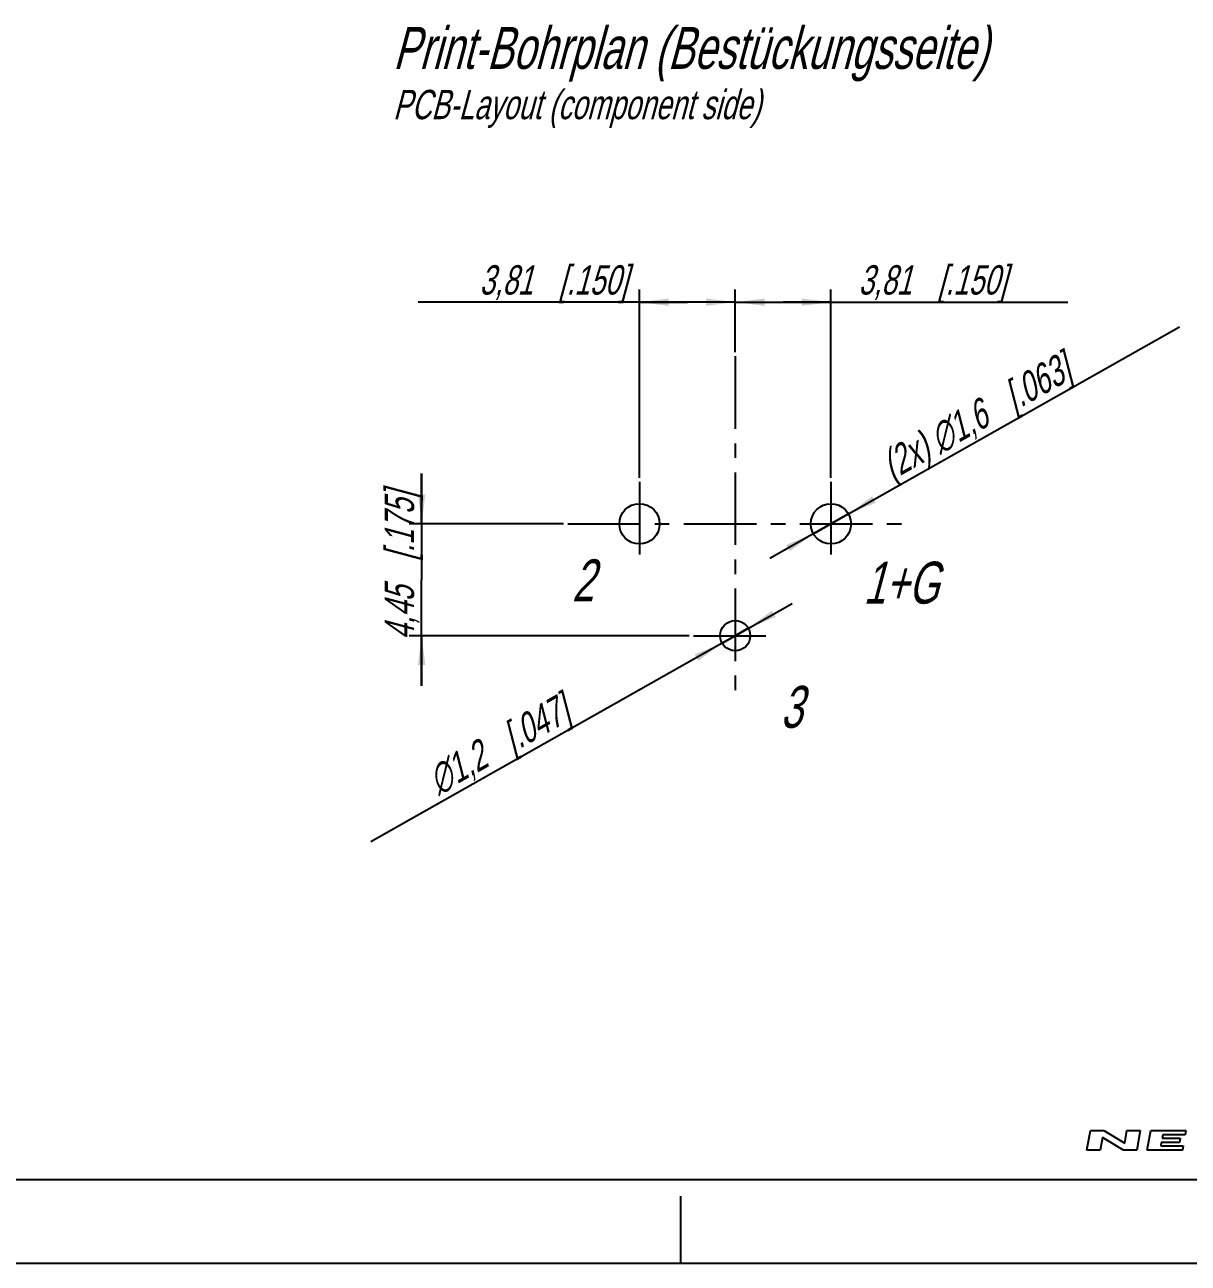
# Model space of a CAD drawing. Header units: millimetres. Extents: x 0 to 420, y 0 to 297.
# Drawn here: x 151.7 to 290.6, y 0 to 147.8 of the extents above; entities that cross this region are included whole.
import ezdxf

# ---------------------------------------------------------------- set-up
doc = ezdxf.new("R2010")
doc.units = ezdxf.units.MM
doc.header["$LTSCALE"] = 23.1
doc.linetypes.add('CENTER', pattern=[0.6, 0.375, -0.075, 0.075, -0.075])
doc.layers.get('0').update_dxf_attribs({"linetype": 'CONTINUOUS'})
doc.layers.add('DEFAULT_1', color=7, linetype='CENTER')
doc.layers.add('ZEICHNUNGSBEMASSUNGEN', color=7, linetype='CONTINUOUS')
doc.styles.get("Standard").update_dxf_attribs({"font": 'txt', "width": 0.7})
doc.styles.add('TEXTSTYLE_3', font='gdt', dxfattribs={"width": 0.7})
doc.dimstyles.new('DIMSTYLE_3', dxfattribs={"dimtxt": 3.5, "dimasz": 3.5, "dimexe": 0.18, "dimexo": 0.0625, "dimgap": 0.09, "dimtad": 1, "dimdec": 4, "dimlfac": 0.333333, "dimdsep": 46, "dimtxsty": 'STANDARD', "dimblk": '_FILLED', "dimblk1": '_FILLED', "dimblk2": '_FILLED', "dimcen": 0.09, "dimclrt": 5, "dimadec": 0, "dimazin": 0, "dimtp": 0.1, "dimtm": 0.1, "dimtfac": 1, "dimtdec": 4, "dimtofl": 0, "dimtmove": 0, "dimatfit": 3, "dimldrblk": '_FILLED', "dimfxl": 1, "dimtolj": 1, "dimarcsym": 0})
doc.dimstyles.new('DIMSTYLE_4', dxfattribs={"dimtxt": 3.5, "dimasz": 3.5, "dimexe": 0.18, "dimexo": 0.0625, "dimgap": 0.09, "dimtad": 1, "dimdec": 4, "dimlfac": 0.333333, "dimdsep": 46, "dimtxsty": 'STANDARD', "dimblk": '_FILLED', "dimblk1": '_FILLED', "dimblk2": '_FILLED', "dimcen": 0.09, "dimclrt": 5, "dimadec": 0, "dimazin": 0, "dimtp": 0.1, "dimtm": 0.1, "dimtfac": 1, "dimtdec": 4, "dimtofl": 0, "dimtmove": 0, "dimatfit": 3, "dimldrblk": '_FILLED', "dimfxl": 1, "dimtolj": 1, "dimarcsym": 0})

# ---------------------------------------------------------------- blocks, each defined once
blk = doc.blocks.new('_FILLED')
at = {"color": 0, "linetype": 'BYBLOCK'}
blk.add_solid([(0, 0), (-1, 0.125), (-1, -0.125)], dxfattribs=at)
blk = doc.blocks.new('*D4')
at = {"layer": 'ZEICHNUNGSBEMASSUNGEN', "color": 2, "linetype": 'CONTINUOUS'}
for p, q in [((225.08, 93.75), (225.08, 116.21)), ((236.51, 108.75), (236.51, 116.21)), ((230.79, 114.71), (198.66, 114.71)), ((225.08, 114.71), (230.79, 114.71)), ((236.51, 114.71), (230.79, 114.71))]:
    blk.add_line(p, q, dxfattribs=at)
at = {"layer": 'ZEICHNUNGSBEMASSUNGEN', "color": 2, "linetype": 'CONTINUOUS', "xscale": 3.5, "yscale": 3.5, "zscale": 3.5, "rotation": 180}
blk.add_blockref('_FILLED', (225.08, 114.71), dxfattribs=at)
at = {"layer": 'ZEICHNUNGSBEMASSUNGEN', "color": 2, "linetype": 'CONTINUOUS', "xscale": 3.5, "yscale": 3.5, "zscale": 3.5}
blk.add_blockref('_FILLED', (236.51, 114.71), dxfattribs=at)
at = {"layer": 'ZEICHNUNGSBEMASSUNGEN', "color": 5, "linetype": 'CONTINUOUS', "insert": (223.66, 119.12), "char_height": 3.5, "width": 25, "attachment_point": 3, "line_spacing_factor": 0.9}
blk.add_mtext('\\Q15.0;3,81{\\Ftxt.shx;\\W1.000000;\\H3.500000; }[.150]', dxfattribs=at)
blk = doc.blocks.new('*D5')
at = {"layer": 'ZEICHNUNGSBEMASSUNGEN', "color": 2, "linetype": 'CONTINUOUS'}
for p, q in [((236.51, 108.75), (236.51, 116.21)), ((247.94, 93.75), (247.94, 116.21)), ((236.51, 114.71), (242.22, 114.71)), ((247.94, 114.71), (242.22, 114.71)), ((242.22, 114.71), (276.21, 114.71))]:
    blk.add_line(p, q, dxfattribs=at)
at = {"layer": 'ZEICHNUNGSBEMASSUNGEN', "color": 2, "linetype": 'CONTINUOUS', "xscale": 3.5, "yscale": 3.5, "zscale": 3.5, "rotation": 180}
blk.add_blockref('_FILLED', (236.51, 114.71), dxfattribs=at)
at = {"layer": 'ZEICHNUNGSBEMASSUNGEN', "color": 2, "linetype": 'CONTINUOUS', "xscale": 3.5, "yscale": 3.5, "zscale": 3.5}
blk.add_blockref('_FILLED', (247.94, 114.71), dxfattribs=at)
at = {"layer": 'ZEICHNUNGSBEMASSUNGEN', "color": 5, "linetype": 'CONTINUOUS', "insert": (251.21, 119.12), "char_height": 3.5, "width": 25, "attachment_point": 1, "line_spacing_factor": 0.9}
blk.add_mtext('\\Q15.0;3,81{\\Ftxt.shx;\\W1.000000;\\H3.500000; }[.150]', dxfattribs=at)
blk = doc.blocks.new('*D6')
at = {"layer": 'ZEICHNUNGSBEMASSUNGEN', "color": 2, "linetype": 'CONTINUOUS'}
for p, q in [((199.07, 88.25), (199.07, 94.25)), ((199.07, 94.25), (199.07, 81.58)), ((216.01, 88.25), (197.57, 88.25)), ((199.07, 68.9), (199.07, 81.58)), ((231.01, 74.9), (197.57, 74.9)), ((199.07, 74.9), (199.07, 68.9))]:
    blk.add_line(p, q, dxfattribs=at)
at = {"layer": 'ZEICHNUNGSBEMASSUNGEN', "color": 2, "linetype": 'CONTINUOUS', "xscale": 3.5, "yscale": 3.5, "zscale": 3.5}
for p, rotation in [((199.07, 88.25), 270), ((199.07, 74.9), 90)]:
    blk.add_blockref('_FILLED', p, dxfattribs=dict(at, rotation=rotation))
at = {"layer": 'ZEICHNUNGSBEMASSUNGEN', "color": 5, "linetype": 'CONTINUOUS', "insert": (194.66, 83.28), "char_height": 3.5, "width": 25.75, "attachment_point": 2, "rotation": 90, "line_spacing_factor": 0.9}
blk.add_mtext('\\Q15.0;4,45{\\Ftxt.shx;\\W1.000000;\\H3.500000; }[.175]', dxfattribs=at)
blk = doc.blocks.new('*D7')
at = {"layer": 'ZEICHNUNGSBEMASSUNGEN', "color": 2, "linetype": 'CONTINUOUS'}
for p, q in [((247.94, 88.25), (289.55, 111.77)), ((250.03, 89.43), (247.94, 88.25)), ((247.94, 88.25), (240.62, 84.12)), ((245.85, 87.07), (247.94, 88.25))]:
    blk.add_line(p, q, dxfattribs=at)
at = {"layer": 'ZEICHNUNGSBEMASSUNGEN', "color": 2, "linetype": 'CONTINUOUS', "xscale": 3.5, "yscale": 3.5, "zscale": 3.5}
for p, rotation in [((250.03, 89.43), 209.4750818272), ((245.85, 87.07), 29.4767695443)]:
    blk.add_blockref('_FILLED', p, dxfattribs=dict(at, rotation=rotation))
at = {"layer": 'ZEICHNUNGSBEMASSUNGEN', "color": 5, "linetype": 'CONTINUOUS', "insert": (253.5, 96.46), "char_height": 3.5, "width": 38.9167, "attachment_point": 1, "rotation": 29.474, "line_spacing_factor": 0.9}
blk.add_mtext('\\Q15.0;(2x) \\Fgdt;{\\Fgdt;n}\\Ftxt;1,6{\\Ftxt.shx;\\W1.000000;\\H3.500000; }[.063]', dxfattribs=at)
blk = doc.blocks.new('*D8')
at = {"layer": 'ZEICHNUNGSBEMASSUNGEN', "color": 2, "linetype": 'CONTINUOUS'}
for p, q in [((236.51, 74.9), (243.3, 78.74)), ((238.07, 75.79), (236.51, 74.9)), ((236.51, 74.9), (193.02, 50.31)), ((234.94, 74.01), (236.51, 74.9))]:
    blk.add_line(p, q, dxfattribs=at)
at = {"layer": 'ZEICHNUNGSBEMASSUNGEN', "color": 2, "linetype": 'CONTINUOUS', "xscale": 3.5, "yscale": 3.5, "zscale": 3.5}
for p, rotation in [((238.07, 75.79), 209.4897573648), ((234.94, 74.01), 29.4907117099)]:
    blk.add_blockref('_FILLED', p, dxfattribs=dict(at, rotation=rotation))
at = {"layer": 'ZEICHNUNGSBEMASSUNGEN', "color": 5, "linetype": 'CONTINUOUS', "insert": (215.37, 68.01), "char_height": 3.5, "width": 28.1667, "attachment_point": 3, "rotation": 29.4898, "line_spacing_factor": 0.9, "style": 'TEXTSTYLE_3'}
blk.add_mtext('\\Q15.0;{\\Fgdt;n}\\Ftxt;1,2{\\Ftxt.shx;\\W1.000000;\\H3.500000; }[.047]', dxfattribs=at)

msp = doc.modelspace()

# ---------------------------------------------------------------- linework, layer by layer
at = {"color": 2, "linetype": 'CONTINUOUS'}
for p, q in [((278.499642, 13.500114), (278.913545, 15.847478)), ((278.913545, 15.847478), (280.506399, 15.847478)), ((280.358577, 15.009133), (280.092496, 13.500114)), ((282.859032, 13.500114), (280.358577, 15.009133)), ((280.506399, 15.847478), (283.006855, 14.338458)), ((283.006855, 14.338458), (283.272935, 15.847478)), ((283.272935, 15.847478), (284.86579, 15.847478)), ((284.86579, 15.847478), (284.451886, 13.500114)), ((285.709402, 13.500114), (286.123306, 15.847478)), ((286.123306, 15.847478), (290.315027, 15.847478)), ((287.543632, 15.344471), (287.469721, 14.925299)), ((287.469721, 14.925299), (289.649416, 14.925299)), ((290.226334, 15.344471), (287.543632, 15.344471)), ((289.649416, 14.925299), (289.560722, 14.422292)), ((290.315027, 15.847478), (290.226334, 15.344471)), ((280.092496, 13.500114), (278.499642, 13.500114)), ((284.451886, 13.500114), (282.859032, 13.500114)), ((289.901124, 13.500114), (285.709402, 13.500114)), ((287.381027, 14.422292), (287.307116, 14.00312)), ((287.307116, 14.00312), (289.989818, 14.00312)), ((289.560722, 14.422292), (287.381027, 14.422292)), ((289.989818, 14.00312), (289.901124, 13.500114))]:
    msp.add_line(p, q, dxfattribs=at)
at = {"color": 7, "linetype": 'CONTINUOUS'}
for p, q in [((12.5, 10), (410, 10)), ((230, 0), (230, 8)), ((0, 0), (420, 0))]:
    msp.add_line(p, q, dxfattribs=at)
for centre, radius in [((225.076643, 88.250431), 2.4), ((247.936551, 88.250431), 2.4), ((236.506596, 74.900461), 1.8)]:
    msp.add_circle(centre, radius, dxfattribs=at)
at = {"layer": 'DEFAULT_1', "color": 2, "linetype": 'CENTER'}
for p, q in [((236.506596, 108.250431), (236.506596, 68.250431)), ((225.076643, 93.250431), (225.076643, 83.250431)), ((247.936551, 93.250431), (247.936551, 83.250431)), ((216.506596, 88.250431), (256.506596, 88.250431)), ((231.506596, 74.900461), (241.506596, 74.900461))]:
    msp.add_line(p, q, dxfattribs=at)

# ---------------------------------------------------------------- texts
at = {"color": 5, "linetype": 'CONTINUOUS', "char_height": 5, "attachment_point": 1, "line_spacing_factor": 0.9}
for s, insert, width in [('\\Q15.0;Print-Bohrplan (Bestückungsseite)\\P\\H3.5;PCB-Layout (component side)', (195.656535, 147.553916), 110.16666667), ('\\Q15.0;2', (217.01104, 84.008104), 3.92857143), ('\\Q15.0;1+G', (251.808133, 83.731355), 10.35714286), ('\\Q15.0;3', (241.890473, 68.910328), 3.57142857)]:
    msp.add_mtext(s, dxfattribs=dict(at, insert=insert, width=width))

# ---------------------------------------------------------------- dimensions: what is measured, and where the dimension line sits
at = {"layer": 'ZEICHNUNGSBEMASSUNGEN', "color": 2, "linetype": 'CONTINUOUS'}
for base, p1, p2, angle, picture, middle in [((225.076643, 114.71446), (236.506596, 108.750431), (225.076643, 93.750431), 180, '*D4', (205.782415, 117.370326)), ((199.065073, 88.250431), (231.006596, 74.900461), (216.006596, 88.250431), 90, '*D6', (197.697418, 80.710579))]:
    dim = msp.add_linear_dim(base=base, p1=p1, p2=p2, angle=angle, dimstyle='DIMSTYLE_3', dxfattribs=at)
    dim.commit()
    dim.dimension.update_dxf_attribs({"geometry": picture, "text_midpoint": middle, "dimtype": 160})
dim = msp.add_linear_dim(base=(247.936551, 114.71446), p1=(236.506596, 108.750431), p2=(247.936551, 93.750431), dimstyle='DIMSTYLE_3', dxfattribs=at)
dim.commit()
dim.dimension.update_dxf_attribs({"geometry": '*D5', "text_midpoint": (263.707268, 117.370326), "dimtype": 160})
dim = msp.add_diameter_dim_2p(p1=(250.025941, 89.431298), p2=(245.84716, 87.069564), text='(2x) <>', dimstyle='DIMSTYLE_4', dxfattribs=at)
dim.commit()
dim.dimension.update_dxf_attribs({"geometry": '*D7', "text_midpoint": (271.305139, 104.508412), "dimtype": 163})
dim = msp.add_diameter_dim_2p(p1=(234.939798, 74.014377), p2=(238.073394, 75.786544), dimstyle='DIMSTYLE_4', dxfattribs=at)
dim.commit()
dim.dimension.update_dxf_attribs({"geometry": '*D8', "text_midpoint": (205.914984, 66.175926), "dimtype": 163})

doc.saveas('drawing.dxf')
